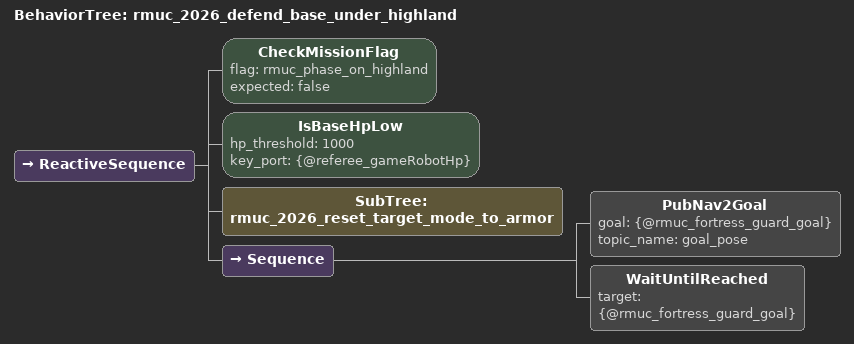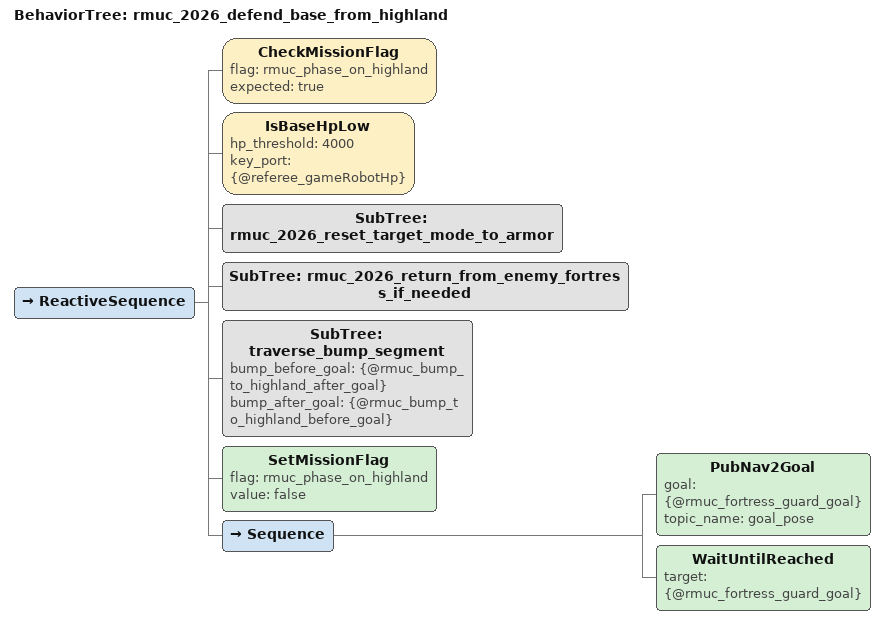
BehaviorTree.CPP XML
<?xml version="1.0" encoding="UTF-8"?>
<root BTCPP_format="4">

  <BehaviorTree ID="rmuc_2026_defend_base_under_highland">
    <ReactiveSequence>
      <CheckMissionFlag flag="rmuc_phase_on_highland"
                        expected="false"/>
      <IsBaseHpLow hp_threshold="1000"
                   key_port="{@referee_gameRobotHp}"/>
      <SubTree ID="rmuc_2026_reset_target_mode_to_armor"/>
      <Sequence>
        <PubNav2Goal goal="{@rmuc_fortress_guard_goal}"
                     topic_name="goal_pose"/>
        <WaitUntilReached target="{@rmuc_fortress_guard_goal}"/>
      </Sequence>
    </ReactiveSequence>
  </BehaviorTree>

  <BehaviorTree ID="rmuc_2026_defend_base_from_highland">
    <ReactiveSequence>
      <CheckMissionFlag flag="rmuc_phase_on_highland"
                        expected="true"/>
      <IsBaseHpLow hp_threshold="4000"
                   key_port="{@referee_gameRobotHp}"/>
      <SubTree ID="rmuc_2026_reset_target_mode_to_armor"/>
      <SubTree ID="rmuc_2026_return_from_enemy_fortress_if_needed"/>
      <SubTree ID="traverse_bump_segment"
               bump_before_goal="{@rmuc_bump_to_highland_after_goal}"
               bump_after_goal="{@rmuc_bump_to_highland_before_goal}"/>
      <SetMissionFlag flag="rmuc_phase_on_highland"
                      value="false"/>
      <Sequence>
        <PubNav2Goal goal="{@rmuc_fortress_guard_goal}"
                     topic_name="goal_pose"/>
        <WaitUntilReached target="{@rmuc_fortress_guard_goal}"/>
      </Sequence>
    </ReactiveSequence>
  </BehaviorTree>

</root>
